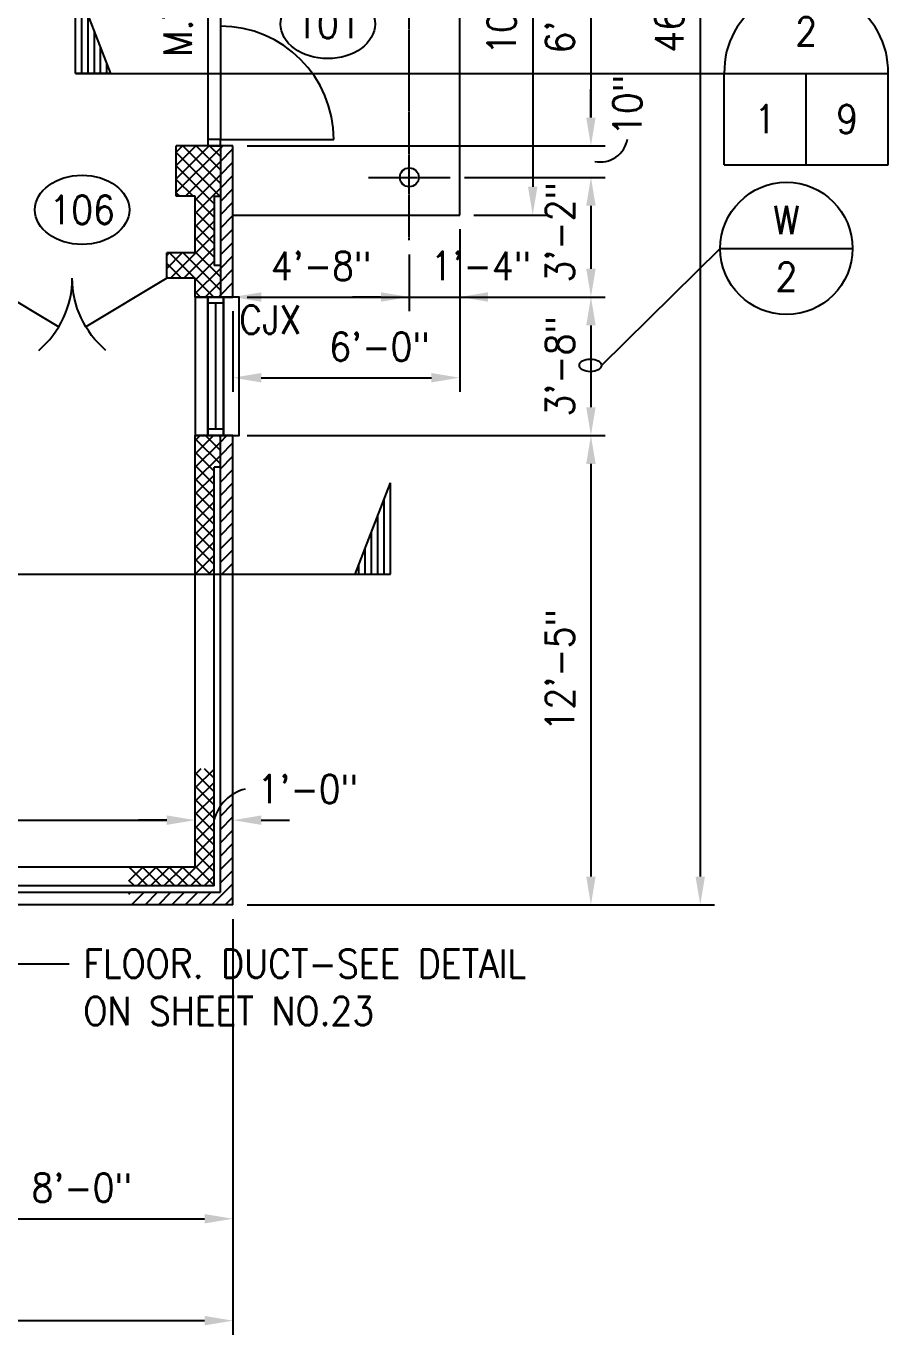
# Model space of a CAD drawing. Header units: inches. Extents: x 435 to 5963, y 191 to 2765.
# Drawn here: x 3037.4 to 3311.2, y 840.8 to 1256.3 of the extents above; entities that cross this region are included whole.
import ezdxf
from ezdxf.enums import TextEntityAlignment as Align

# ---------------------------------------------------------------- set-up
doc = ezdxf.new("R2010")
doc.units = ezdxf.units.IN
doc.header["$LTSCALE"] = 0.5
doc.header["$MEASUREMENT"] = 0
doc.linetypes.add('CENTER2', pattern=[1.8, 1.5, -0.1, 0.1, -0.1])
doc.layers.get('0').update_dxf_attribs({"linetype": 'CONTINUOUS'})
doc.layers.get('Defpoints').update_dxf_attribs({"linetype": 'CONTINUOUS'})
for name, color, linetype in [('A-ANNO', 8, 'CONTINUOUS'), ('A-ANNO-DIMS', 7, 'CONTINUOUS'), ('A-ANNO-NOTE', 7, 'CONTINUOUS'), ('A-ANNO-TEXT', 7, 'CONTINUOUS'), ('A-COLS', 2, 'CONTINUOUS'), ('A-DOOR', 3, 'CONTINUOUS'), ('A-DOOR-IDEN', 7, 'CONTINUOUS'), ('A-FLOR-LEVL', 2, 'CONTINUOUS'), ('A-GLAZ', 3, 'CONTINUOUS'), ('A-GLAZ-IDEN', 7, 'CONTINUOUS'), ('A-GLAZ-SILL', 3, 'CONTINUOUS'), ('A-SECT-IDEN', 7, 'CONTINUOUS'), ('A-WALL', 2, 'CONTINUOUS'), ('A-WALL-JAMB', 2, 'CONTINUOUS'), ('S-SLAB-JOIN', 2, 'CONTINUOUS')]:
    doc.layers.add(name, color=color, linetype=linetype)
doc.styles.add('ROMANS', font='romans.shx', dxfattribs={"width": 0.9})
doc.dimstyles.new('DIM96', dxfattribs={"dimscale": 96, "dimtxt": 0.09375, "dimasz": 0.09375, "dimexe": 0.046875, "dimexo": 0.046875, "dimgap": 0.046875, "dimtad": 1, "dimdec": 4, "dimzin": 3, "dimdsep": 46, "dimlunit": 4, "dimtxsty": 'ROMANS', "dimcen": 0.046875, "dimaunit": 1, "dimadec": 0, "dimazin": 0, "dimtfac": 0.7, "dimtdec": 4, "dimtofl": 0, "dimtmove": 2, "dimatfit": 3, "dimfxl": 1, "dimfrac": 1, "dimtolj": 1, "dimtzin": 0, "dimarcsym": 0})
doc.dimstyles.new('DIM96A', dxfattribs={"dimscale": 96, "dimtxt": 0.09375, "dimasz": 0.09375, "dimexe": 0.046875, "dimexo": 0.046875, "dimgap": 0.046875, "dimtad": 1, "dimdec": 4, "dimzin": 3, "dimdsep": 46, "dimlunit": 4, "dimtxsty": 'ROMANS', "dimcen": 0.046875, "dimaunit": 1, "dimadec": 0, "dimazin": 0, "dimtfac": 0.7, "dimtdec": 4, "dimtofl": 0, "dimtmove": 2, "dimatfit": 3, "dimfxl": 1, "dimfrac": 1, "dimtolj": 1, "dimtzin": 0, "dimarcsym": 0})
doc.dimstyles.new('LED96', dxfattribs={"dimscale": 96, "dimtxt": 0.09375, "dimasz": 0.09375, "dimexe": 0.046875, "dimexo": 0.046875, "dimgap": 0.046875, "dimtad": 0, "dimdec": 4, "dimzin": 3, "dimdsep": 46, "dimlunit": 4, "dimtxsty": 'ROMANS', "dimcen": 0.046875, "dimaunit": 1, "dimadec": 0, "dimazin": 0, "dimtfac": 0.7, "dimtdec": 4, "dimtofl": 0, "dimtmove": 2, "dimatfit": 3, "dimfxl": 1, "dimfrac": 1, "dimtolj": 1, "dimtzin": 0, "dimarcsym": 0})
pattern_1 = [(45, (9, -1.4256), (-2.1213203, 2.1213203), []), (135, (9, -1.4256), (-2.1213203, -2.1213203), [])]
pattern_2 = [(45, (9, -1.4256), (-2.1213203, 2.1213203), [])]

# ---------------------------------------------------------------- blocks, each defined once
blk = doc.blocks.new('JAMB')
blk.add_lwpolyline([(2, 0), (2, -4), (0, -4), (0, 0)], close=True)
blk = doc.blocks.new('DOOR1')
at = {"color": 0, "linetype": 'ByBlock'}
blk.add_line((0, 0), (0, 1), dxfattribs=at)
blk.add_arc((0, 0), 1, 90, 180, dxfattribs=at)
blk = doc.blocks.new('SILL1')
for points in [[(0, 9), (44, 9), (44, 14), (0, 14)], [(0, 0), (44, 0), (44, 4), (0, 4)]]:
    blk.add_lwpolyline(points, close=True)
blk = doc.blocks.new('GLAZ1')
for p, q in [((2, 5), (2, 0)), ((42, 5), (42, 0)), ((2, 2.5), (42, 2.5))]:
    blk.add_line(p, q)
blk.add_lwpolyline([(0, 0), (44, 0), (44, 5), (0, 5)], close=True)
blk = doc.blocks.new('DOOR2')
at = {"color": 0, "linetype": 'ByBlock'}
blk.add_line((0, 0), (-0.857, 0.515), dxfattribs=at)
blk.add_arc((0, 0), 1, 130.1247, 180, dxfattribs=at)
blk = doc.blocks.new('*D128')
at = {"layer": 'A-ANNO-DIMS', "color": 0, "lineweight": -2}
for p, q in [((2935, 1001.15), (2935, 1008.67)), ((3091, 1004.56), (3091, 1008.67)), ((2944, 1004.17), (3082, 1004.17))]:
    blk.add_line(p, q, dxfattribs=at)
at = {"layer": 'A-ANNO-DIMS', "color": 0}
for points in [[(2944, 1005.67), (2944, 1002.67), (2935, 1004.17)], [(3082, 1005.67), (3082, 1002.67), (3091, 1004.17)]]:
    blk.add_solid(points, dxfattribs=at)
at = {"layer": 'Defpoints', "color": 0}
for p in [(3091, 1004.17), (3091, 1000.06), (2935, 996.65)]:
    blk.add_point(p, dxfattribs=at)
at = {"layer": 'A-ANNO-DIMS', "color": 0, "insert": (2999.73, 1014.03), "char_height": 9, "attachment_point": 5, "style": 'ROMANS'}
blk.add_mtext('\\A1;13\'-0"', dxfattribs=at)
blk = doc.blocks.new('*D129')
at = {"layer": 'A-ANNO-DIMS', "color": 0, "lineweight": -2}
for p, q in [((3091, 1004.56), (3091, 1008.67)), ((3103, 1006.62), (3103, 1008.67)), ((3082, 1004.17), (3073, 1004.17)), ((3112, 1004.17), (3121, 1004.17))]:
    blk.add_line(p, q, dxfattribs=at)
at = {"layer": 'A-ANNO-DIMS', "color": 0}
for points in [[(3082, 1005.67), (3082, 1002.67), (3091, 1004.17)], [(3112, 1005.67), (3112, 1002.67), (3103, 1004.17)]]:
    blk.add_solid(points, dxfattribs=at)
at = {"layer": 'Defpoints', "color": 0}
for p in [(3103, 1004.17), (3103, 1002.12), (3091, 1000.06)]:
    blk.add_point(p, dxfattribs=at)
at = {"layer": 'A-ANNO-DIMS', "color": 0, "insert": (3126.77, 1014.03), "char_height": 9, "attachment_point": 5, "style": 'ROMANS'}
blk.add_mtext('\\A1;1\'-0"', dxfattribs=at)
blk = doc.blocks.new('*D130')
at = {"layer": 'A-ANNO-DIMS', "color": 0, "lineweight": -2}
for p, q in [((703, 972.78), (703, 840.75)), ((3103, 972.78), (3103, 840.75)), ((712, 845.25), (3094, 845.25))]:
    blk.add_line(p, q, dxfattribs=at)
at = {"layer": 'A-ANNO-DIMS', "color": 0}
for points in [[(712, 846.75), (712, 843.75), (703, 845.25)], [(3094, 846.75), (3094, 843.75), (3103, 845.25)]]:
    blk.add_solid(points, dxfattribs=at)
at = {"layer": 'Defpoints', "color": 0}
for p in [(703, 977.28), (3103, 977.28), (3103, 845.25)]:
    blk.add_point(p, dxfattribs=at)
at = {"layer": 'A-ANNO-DIMS', "color": 0, "insert": (1903, 855.11), "char_height": 9, "attachment_point": 5, "style": 'ROMANS'}
blk.add_mtext('\\A1;200\'-0"', dxfattribs=at)
blk = doc.blocks.new('*D171')
at = {"layer": 'A-ANNO-DIMS', "color": 0, "lineweight": -2}
for p, q in [((3007, 972.78), (3007, 873.11)), ((3103, 919.46), (3103, 873.11)), ((3016, 877.61), (3094, 877.61))]:
    blk.add_line(p, q, dxfattribs=at)
at = {"layer": 'A-ANNO-DIMS', "color": 0}
for points in [[(3016, 879.11), (3016, 876.11), (3007, 877.61)], [(3094, 879.11), (3094, 876.11), (3103, 877.61)]]:
    blk.add_solid(points, dxfattribs=at)
at = {"layer": 'Defpoints', "color": 0}
for p in [(3007, 977.28), (3103, 923.96), (3103, 877.61)]:
    blk.add_point(p, dxfattribs=at)
at = {"layer": 'A-ANNO-DIMS', "color": 0, "insert": (3055, 887.47), "char_height": 9, "attachment_point": 5, "style": 'ROMANS'}
blk.add_mtext('\\A1;8\'-0"', dxfattribs=at)
blk = doc.blocks.new('*D187')
at = {"layer": 'A-ANNO-DIMS', "color": 0, "lineweight": -2}
for p, q in [((3107.5, 1535.28), (3255.87, 1535.28)), ((3251.37, 1526.28), (3251.37, 986.28)), ((3107.5, 977.28), (3255.87, 977.28))]:
    blk.add_line(p, q, dxfattribs=at)
at = {"layer": 'A-ANNO-DIMS', "color": 0}
for points in [[(3249.87, 1526.28), (3252.87, 1526.28), (3251.37, 1535.28)], [(3249.87, 986.28), (3252.87, 986.28), (3251.37, 977.28)]]:
    blk.add_solid(points, dxfattribs=at)
at = {"layer": 'Defpoints', "color": 0}
for p in [(3103, 1535.28), (3103, 977.28), (3251.37, 977.28)]:
    blk.add_point(p, dxfattribs=at)
at = {"layer": 'A-ANNO-DIMS', "color": 0, "insert": (3241.51, 1267.28), "char_height": 9, "attachment_point": 5, "rotation": 90, "style": 'ROMANS'}
blk.add_mtext('\\A1;46\'-6"', dxfattribs=at)
blk = doc.blocks.new('*D192')
at = {"layer": 'A-ANNO-DIMS', "color": 0, "lineweight": -2}
for p, q in [((3107.5, 1294.28), (3221.16, 1294.28)), ((3216.66, 1285.28), (3216.66, 1227.28)), ((3107.5, 1218.28), (3221.16, 1218.28))]:
    blk.add_line(p, q, dxfattribs=at)
at = {"layer": 'A-ANNO-DIMS', "color": 0}
for points in [[(3215.16, 1285.28), (3218.16, 1285.28), (3216.66, 1294.28)], [(3215.16, 1227.28), (3218.16, 1227.28), (3216.66, 1218.28)]]:
    blk.add_solid(points, dxfattribs=at)
at = {"layer": 'Defpoints', "color": 0}
for p in [(3103, 1294.28), (3103, 1218.28), (3216.66, 1218.28)]:
    blk.add_point(p, dxfattribs=at)
at = {"layer": 'A-ANNO-DIMS', "color": 0, "insert": (3206.81, 1263.57), "char_height": 9, "attachment_point": 5, "rotation": 90, "style": 'ROMANS'}
blk.add_mtext('\\A1;6\'-4"', dxfattribs=at)
blk = doc.blocks.new('*D193')
at = {"layer": 'A-ANNO-DIMS', "color": 0, "lineweight": -2}
for p, q in [((3216.66, 1227.28), (3216.66, 1236.28)), ((3107.5, 1218.28), (3221.16, 1218.28)), ((3176.5, 1208.28), (3221.16, 1208.28)), ((3216.66, 1199.28), (3216.66, 1190.28))]:
    blk.add_line(p, q, dxfattribs=at)
at = {"layer": 'A-ANNO-DIMS', "color": 0}
for points in [[(3215.16, 1227.28), (3218.16, 1227.28), (3216.66, 1218.28)], [(3215.16, 1199.28), (3218.16, 1199.28), (3216.66, 1208.28)]]:
    blk.add_solid(points, dxfattribs=at)
at = {"layer": 'Defpoints', "color": 0}
for p in [(3103, 1218.28), (3172, 1208.28), (3216.66, 1208.28)]:
    blk.add_point(p, dxfattribs=at)
at = {"layer": 'A-ANNO-DIMS', "color": 0, "insert": (3228.24, 1231.1), "char_height": 9, "attachment_point": 5, "rotation": 90, "style": 'ROMANS'}
blk.add_mtext('\\A1;10"', dxfattribs=at)
blk = doc.blocks.new('*D194')
at = {"layer": 'A-ANNO-DIMS', "color": 0, "lineweight": -2}
for p, q in [((3176.5, 1208.28), (3221.16, 1208.28)), ((3216.66, 1199.28), (3216.66, 1179.28)), ((3107.5, 1170.28), (3221.16, 1170.28))]:
    blk.add_line(p, q, dxfattribs=at)
at = {"layer": 'A-ANNO-DIMS', "color": 0}
for points in [[(3215.16, 1199.28), (3218.16, 1199.28), (3216.66, 1208.28)], [(3215.16, 1179.28), (3218.16, 1179.28), (3216.66, 1170.28)]]:
    blk.add_solid(points, dxfattribs=at)
at = {"layer": 'Defpoints', "color": 0}
for p in [(3172, 1208.28), (3103, 1170.28), (3216.66, 1170.28)]:
    blk.add_point(p, dxfattribs=at)
at = {"layer": 'A-ANNO-DIMS', "color": 0, "insert": (3206.81, 1190.83), "char_height": 9, "attachment_point": 5, "rotation": 90, "style": 'ROMANS'}
blk.add_mtext('\\A1;3\'-2"', dxfattribs=at)
blk = doc.blocks.new('*D195')
at = {"layer": 'A-ANNO-DIMS', "color": 0, "lineweight": -2}
for p, q in [((3107.5, 1170.28), (3221.16, 1170.28)), ((3216.66, 1161.28), (3216.66, 1135.28)), ((3107.5, 1126.28), (3221.16, 1126.28))]:
    blk.add_line(p, q, dxfattribs=at)
at = {"layer": 'A-ANNO-DIMS', "color": 0}
for points in [[(3215.16, 1161.28), (3218.16, 1161.28), (3216.66, 1170.28)], [(3215.16, 1135.28), (3218.16, 1135.28), (3216.66, 1126.28)]]:
    blk.add_solid(points, dxfattribs=at)
at = {"layer": 'Defpoints', "color": 0}
for p in [(3103, 1170.28), (3103, 1126.28), (3216.66, 1126.28)]:
    blk.add_point(p, dxfattribs=at)
at = {"layer": 'A-ANNO-DIMS', "color": 0, "insert": (3206.81, 1148.28), "char_height": 9, "attachment_point": 5, "rotation": 90, "style": 'ROMANS'}
blk.add_mtext('\\A1;3\'-8"', dxfattribs=at)
blk = doc.blocks.new('*D196')
at = {"layer": 'A-ANNO-DIMS', "color": 0, "lineweight": -2}
for p, q in [((3107.5, 1126.28), (3221.16, 1126.28)), ((3216.66, 1117.28), (3216.66, 986.28)), ((3168.37, 977.28), (3221.16, 977.28))]:
    blk.add_line(p, q, dxfattribs=at)
at = {"layer": 'A-ANNO-DIMS', "color": 0}
for points in [[(3215.16, 1117.28), (3218.16, 1117.28), (3216.66, 1126.28)], [(3215.16, 986.28), (3218.16, 986.28), (3216.66, 977.28)]]:
    blk.add_solid(points, dxfattribs=at)
at = {"layer": 'Defpoints', "color": 0}
for p in [(3103, 1126.28), (3163.87, 977.28), (3216.66, 977.28)]:
    blk.add_point(p, dxfattribs=at)
at = {"layer": 'A-ANNO-DIMS', "color": 0, "insert": (3206.81, 1051.78), "char_height": 9, "attachment_point": 5, "rotation": 90, "style": 'ROMANS'}
blk.add_mtext('\\A1;12\'-5"', dxfattribs=at)
blk = doc.blocks.new('*D197')
at = {"layer": 'A-ANNO-DIMS', "color": 0, "lineweight": -2}
for p, q in [((3179.5, 1316.28), (3202.68, 1316.28)), ((3198.18, 1307.28), (3198.18, 1205.28)), ((3179.5, 1196.28), (3202.68, 1196.28))]:
    blk.add_line(p, q, dxfattribs=at)
at = {"layer": 'A-ANNO-DIMS', "color": 0}
for points in [[(3196.68, 1307.28), (3199.68, 1307.28), (3198.18, 1316.28)], [(3196.68, 1205.28), (3199.68, 1205.28), (3198.18, 1196.28)]]:
    blk.add_solid(points, dxfattribs=at)
at = {"layer": 'Defpoints', "color": 0}
for p in [(3175, 1316.28), (3175, 1196.28), (3198.18, 1196.28)]:
    blk.add_point(p, dxfattribs=at)
at = {"layer": 'A-ANNO-DIMS', "color": 0, "insert": (3188.32, 1266.57), "char_height": 9, "attachment_point": 5, "rotation": 90, "style": 'ROMANS'}
blk.add_mtext('\\A1;10\'-0"', dxfattribs=at)
blk = doc.blocks.new('*D198')
at = {"layer": 'A-ANNO-DIMS', "color": 0, "lineweight": -2}
for p, q in [((3159, 1183.78), (3159, 1165.78)), ((3112, 1170.28), (3150, 1170.28))]:
    blk.add_line(p, q, dxfattribs=at)
at = {"layer": 'A-ANNO-DIMS', "color": 0}
for points in [[(3112, 1171.78), (3112, 1168.78), (3103, 1170.28)], [(3150, 1171.78), (3150, 1168.78), (3159, 1170.28)]]:
    blk.add_solid(points, dxfattribs=at)
at = {"layer": 'Defpoints', "color": 0}
for p in [(3159, 1188.28), (3103, 1170.28), (3159, 1170.28)]:
    blk.add_point(p, dxfattribs=at)
at = {"layer": 'A-ANNO-DIMS', "color": 0, "insert": (3131, 1180.14), "char_height": 9, "attachment_point": 5, "style": 'ROMANS'}
blk.add_mtext('\\A1;4\'-8"', dxfattribs=at)
blk = doc.blocks.new('*D199')
at = {"layer": 'A-ANNO-DIMS', "color": 0, "lineweight": -2}
for p, q in [((3175, 1191.78), (3175, 1165.78)), ((3159, 1183.78), (3159, 1165.78)), ((3150, 1170.28), (3141, 1170.28)), ((3184, 1170.28), (3193, 1170.28))]:
    blk.add_line(p, q, dxfattribs=at)
at = {"layer": 'A-ANNO-DIMS', "color": 0}
for points in [[(3150, 1171.78), (3150, 1168.78), (3159, 1170.28)], [(3184, 1171.78), (3184, 1168.78), (3175, 1170.28)]]:
    blk.add_solid(points, dxfattribs=at)
at = {"layer": 'Defpoints', "color": 0}
for p in [(3175, 1196.28), (3159, 1188.28), (3175, 1170.28)]:
    blk.add_point(p, dxfattribs=at)
at = {"layer": 'A-ANNO-DIMS', "color": 0, "insert": (3181.72, 1180.14), "char_height": 9, "attachment_point": 5, "style": 'ROMANS'}
blk.add_mtext('\\A1;1\'-4"', dxfattribs=at)
blk = doc.blocks.new('*D200')
at = {"layer": 'A-ANNO-DIMS', "color": 0, "lineweight": -2}
for p, q in [((3175, 1191.78), (3175, 1140.15)), ((3103, 1165.78), (3103, 1140.15)), ((3112, 1144.65), (3166, 1144.65))]:
    blk.add_line(p, q, dxfattribs=at)
at = {"layer": 'A-ANNO-DIMS', "color": 0}
for points in [[(3112, 1146.15), (3112, 1143.15), (3103, 1144.65)], [(3166, 1146.15), (3166, 1143.15), (3175, 1144.65)]]:
    blk.add_solid(points, dxfattribs=at)
at = {"layer": 'Defpoints', "color": 0}
for p in [(3175, 1196.28), (3103, 1170.28), (3175, 1144.65)]:
    blk.add_point(p, dxfattribs=at)
at = {"layer": 'A-ANNO-DIMS', "color": 0, "insert": (3149.54, 1154.5), "char_height": 9, "attachment_point": 5, "style": 'ROMANS'}
blk.add_mtext('\\A1;6\'-0"', dxfattribs=at)
blk = doc.blocks.new('XXE')
h = blk.add_hatch()
h.set_pattern_fill('LINE', color=256, scale=16, angle=-90, style=0)
h.set_pattern_definition([(270, (1901, 1609.8756), (-2, -4e-16), [])])
h.paths.add_polyline_path([(0, 28.98), (-11.21, 0), (0, 0)])
for p, q in [((-11.21, 0), (0, 28.98)), ((0, 0), (0, 28.98)), ((-11.21, 0), (0, 0))]:
    blk.add_line(p, q)
blk = doc.blocks.new('IDEN002')
blk.add_ellipse((0, 0), major_axis=(0.1562, 0), ratio=0.733333)
at = {"style": 'ROMANS', "width": 0.9}
blk.add_attdef('#', text='', height=0.0938, dxfattribs=at).set_placement((0, 0), align=Align.MIDDLE)
blk = doc.blocks.new('XXC')
blk.add_line((-0.2188, 0), (0.2188, 0))
blk.add_circle((0, 0), 0.2188)
at = {"style": 'ROMANS', "width": 0.9}
for tag, p in [('#', (0, 0.0937)), ('@', (0, -0.0938))]:
    blk.add_attdef(tag, text='', height=0.0938, dxfattribs=at).set_placement(p, align=Align.MIDDLE)
blk = doc.blocks.new('XXB')
for p, q in [((-0.2708, 0), (0.2708, 0)), ((-0.2708, -0.3021), (-0.2708, 0)), ((0, -0.3021), (0, 0)), ((0.2708, -0.3021), (0.2708, 0)), ((-0.2708, -0.3021), (0.2708, -0.3021))]:
    blk.add_line(p, q)
blk.add_arc((0, 0.0069), 0.2709, 358.5347, 181.4653)
at = {"style": 'ROMANS', "width": 0.9}
for tag, p in [('$', (0, 0.1389)), ('#', (0.1354, -0.151)), ('@', (-0.1354, -0.151))]:
    blk.add_attdef(tag, text='', height=0.0938, dxfattribs=at).set_placement(p, align=Align.MIDDLE)
blk = doc.blocks.new('JOINTA')
blk.add_line((0, 0), (0, -12))

msp = doc.modelspace()

# ---------------------------------------------------------------- hatches: boundary and pattern name
at = {"layer": 'A-ANNO'}
h = msp.add_hatch(dxfattribs=at)
h.set_pattern_fill('ANSI37', color=256, scale=24, style=0)
h.set_pattern_definition(pattern_1)
h.paths.add_polyline_path([(3099, 1218.28047), (3095, 1218.28047), (3085, 1218.28047), (3085, 1202.28047), (3091, 1202.28047), (3091, 1184.28047), (3082, 1184.28047), (3082, 1176.28047), (3091, 1176.28047), (3091, 1170.28047), (3095, 1170.28047), (3099, 1170.28047), (3099, 1180.28047), (3097, 1180.28047), (3097, 1202.28047), (3099, 1202.28047)])
h = msp.add_hatch(dxfattribs=at)
h.set_pattern_fill('ANSI31', color=256, scale=24, style=0)
h.set_pattern_definition(pattern_2)
h.paths.add_polyline_path([(3103, 1218.28047), (3099, 1218.28047), (3099, 1170.28047), (3100, 1170.28047), (3103, 1170.28047)])
h = msp.add_hatch(dxfattribs=at)
h.set_pattern_fill('ANSI37', color=256, scale=24, style=0)
h.set_pattern_definition(pattern_1)
h.paths.add_polyline_path([(3097, 1116.28047), (3099, 1116.28047), (3099, 1126.28047), (3095, 1126.28047), (3091, 1126.28047), (3091, 1082.28047), (3097, 1082.28047)])
h = msp.add_hatch(dxfattribs=at)
h.set_pattern_fill('ANSI31', color=256, scale=24, style=0)
h.set_pattern_definition(pattern_2)
h.paths.add_polyline_path([(3103, 1126.28047), (3100, 1126.28047), (3099, 1126.28047), (3099, 1082.28047), (3103, 1082.28047)])
h = msp.add_hatch(dxfattribs=at)
h.set_pattern_fill('ANSI37', color=256, scale=24, style=0)
h.set_pattern_definition(pattern_1)
h.paths.add_polyline_path([(3097, 1020.57436), (3091, 1020.57436), (3091, 989.28047), (3070, 989.28047), (3070, 983.28047), (3097, 983.28047)])
h = msp.add_hatch(dxfattribs=at)
h.set_pattern_fill('ANSI31', color=256, scale=24, style=0)
h.set_pattern_definition(pattern_2)
h.paths.add_polyline_path([(3103, 1012.39115, 0.102154992), (3099, 1008.59862), (3099, 981.28047), (3070, 981.28047), (3070, 977.28047), (3103, 977.28047)])

# ---------------------------------------------------------------- linework, layer by layer
at = {"layer": 'A-ANNO-DIMS'}
for centre, radius, start, end in [((3219.69302, 1221.83271), 8.66697, 257.9006335, 350.6446641), ((3110.18447, 1000.80799), 13.63034, 104.0827978, 165.3046609)]:
    msp.add_arc(centre, radius, start, end, dxfattribs=at)
at = {"layer": 'A-ANNO-NOTE', "linetype": 'CENTER2'}
for p, q in [((3159, 1188.28047), (3159, 1328.96494)), ((3146, 1208.28047), (3172, 1208.28047))]:
    msp.add_line(p, q, dxfattribs=at)
at = {"layer": 'A-COLS'}
msp.add_circle((3159, 1208.28047), 3, dxfattribs=at)
at = {"layer": 'A-FLOR-LEVL'}
for p, q in [((3175, 1196.28047), (3175, 1316.28047)), ((3095, 1292.28047), (3095, 1220.28047)), ((3099, 1292.28047), (3099, 1220.28047)), ((3103, 1196.28047), (3175, 1196.28047))]:
    msp.add_line(p, q, dxfattribs=at)
at = {"layer": 'A-GLAZ-IDEN'}
msp.add_line((3220, 1148.57436), (3257.74171, 1185.70283), dxfattribs=at)
msp.add_ellipse((3216.5, 1148.57436), major_axis=(-3.5, 0), ratio=0.571428571, dxfattribs=at)
at = {"layer": 'A-SECT-IDEN'}
for p, q in [((3053, 1241.28047), (3259, 1241.28047)), ((2875, 1082.28047), (3153, 1082.28047))]:
    msp.add_line(p, q, dxfattribs=at)
at = {"layer": 'A-WALL'}
for p, q in [((3103, 1218.28047), (3085, 1218.28047)), ((3085, 1202.28047), (3085, 1218.28047)), ((3099, 1218.28047), (3099, 1170.28047)), ((3103, 1170.28047), (3103, 1218.28047)), ((3091, 1202.28047), (3085, 1202.28047)), ((3091, 1184.28047), (3091, 1202.28047)), ((3097, 1202.28047), (3097, 1180.28047)), ((3097, 1202.28047), (3099, 1202.28047)), ((3091, 1184.28047), (3082, 1184.28047)), ((3082, 1176.28047), (3082, 1184.28047)), ((3099, 1180.28047), (3097, 1180.28047)), ((3091, 1176.28047), (3082, 1176.28047)), ((3091, 1170.28047), (3091, 1176.28047)), ((3103, 1170.28047), (3091, 1170.28047)), ((3091, 989.28047), (3091, 1126.28047)), ((3103, 1126.28047), (3091, 1126.28047)), ((3099, 981.28047), (3099, 1126.28047)), ((3103, 977.28047), (3103, 1126.28047)), ((3097, 983.28047), (3097, 1116.28047)), ((3099, 1116.28047), (3097, 1116.28047)), ((3091, 989.28047), (3007, 989.28047)), ((3007, 981.28047), (3099, 981.28047)), ((3097, 983.28047), (3019, 983.28047)), ((3103, 977.28047), (3007, 977.28047))]:
    msp.add_line(p, q, dxfattribs=at)

# ---------------------------------------------------------------- block references
at = {"layer": 'A-DOOR'}
for name, p, xscale, yscale, zscale, rotation in [('DOOR1', (3099, 1220.28047), -36.00000000000022, -36.00000000000022, 36.00000000000022, 90), ('DOOR2', (3082, 1176.28047), -30.00000000000045, 30.00000000000045, 30.00000000000045, 180)]:
    msp.add_blockref(name, p, dxfattribs=dict(at, xscale=xscale, yscale=yscale, zscale=zscale, rotation=rotation))
at = {"layer": 'A-DOOR', "xscale": -30.00000000000045, "yscale": -30.00000000000045, "zscale": 30.00000000000045}
msp.add_blockref('DOOR2', (3022, 1176.28047), dxfattribs=at)
at = {"layer": 'A-DOOR-IDEN', "xscale": 96, "yscale": 96, "zscale": 96}
for p, values in [((3133.11709, 1256.9642), {'#': '101'}), ((3055.11709, 1197.9642), {'#': '106'})]:
    msp.add_blockref('IDEN002', p, dxfattribs=at).add_auto_attribs(values)
at = {"layer": 'A-GLAZ', "rotation": 270}
msp.add_blockref('GLAZ1', (3095, 1170.28047), dxfattribs=at)
at = {"layer": 'A-GLAZ-IDEN', "xscale": 96, "yscale": 96, "zscale": 96}
msp.add_blockref('XXC', (3278.74171, 1185.70283), dxfattribs=at).add_auto_attribs({'#': 'W', '@': '2'})
at = {"layer": 'A-GLAZ-SILL', "rotation": 270}
msp.add_blockref('SILL1', (3091, 1170.28047), dxfattribs=at)
at = {"layer": 'A-SECT-IDEN', "xscale": -1}
msp.add_blockref('XXE', (3053, 1241.28047), dxfattribs=at)
at = {"layer": 'A-SECT-IDEN', "xscale": 96, "yscale": 96, "zscale": 96}
msp.add_blockref('XXB', (3285, 1241.28047), dxfattribs=at).add_auto_attribs({'@': '1', '#': '9', '$': '2'})
at = {"layer": 'A-SECT-IDEN'}
msp.add_blockref('XXE', (3153, 1082.28047), dxfattribs=at)
at = {"layer": 'A-WALL-JAMB', "xscale": -1, "rotation": 90}
msp.add_blockref('JAMB', (3095, 1220.28047), dxfattribs=at)
at = {"layer": 'S-SLAB-JOIN', "rotation": 90}
msp.add_blockref('JOINTA', (3091, 1170.28047), dxfattribs=at)

# ---------------------------------------------------------------- texts
at = {"layer": 'A-ANNO-TEXT', "style": 'ROMANS', "width": 0.9}
msp.add_text('M.T.', height=9, rotation=90, dxfattribs=at).set_placement((3090, 1246.57436))
msp.add_text('CJX', height=9, dxfattribs=at).set_placement((3105, 1158.57436))
at = {"layer": 'A-ANNO-TEXT', "insert": (3055.5, 963.07436), "char_height": 9, "attachment_point": 1, "style": 'ROMANS'}
msp.add_mtext('\\A1;FLOOR. DUCT-SEE DETAIL\\PON SHEET NO.23', dxfattribs=at)

# ---------------------------------------------------------------- dimensions: what is measured, and where the dimension line sits
at = {"layer": 'A-ANNO-DIMS'}
for base, p1, p2, picture, middle in [((3251.36516, 977.28047), (3103, 1535.28047), (3103, 977.28047), '*D187', (3241.50802, 1267.28047)), ((3198.18186, 1196.28047), (3175, 1316.28047), (3175, 1196.28047), '*D197', (3188.32472, 1266.57436)), ((3216.66452, 1218.28047), (3103, 1294.28047), (3103, 1218.28047), '*D192', (3206.80737, 1263.57436)), ((3216.66452, 1208.28047), (3103, 1218.28047), (3172, 1208.28047), '*D193', (3228.24471, 1231.09927)), ((3216.66452, 1170.28047), (3172, 1208.28047), (3103, 1170.28047), '*D194', (3206.80737, 1190.82759))]:
    dim = msp.add_linear_dim(base=base, p1=p1, p2=p2, angle=90, dimstyle='DIM96', dxfattribs=at)
    dim.commit()
    dim.dimension.update_dxf_attribs({"geometry": picture, "text_midpoint": middle, "dimtype": 160})
for base, p1, p2, dimstyle, picture, middle in [((3175, 1144.64513), (3103, 1170.28047), (3175, 1196.28047), 'DIM96', '*D200', (3149.53566, 1154.50227)), ((3175, 1170.28047), (3159, 1188.28047), (3175, 1196.28047), 'DIM96', '*D199', (3181.71992, 1180.13761)), ((3091, 1004.17153), (2935, 996.64672), (3091, 1000.06499), 'DIM96A', '*D128', (2999.72711, 1014.02868)), ((3103, 1004.17153), (3091, 1000.06499), (3103, 1002.11596), 'DIM96A', '*D129', (3126.76776, 1014.02868))]:
    dim = msp.add_linear_dim(base=base, p1=p1, p2=p2, dimstyle=dimstyle, dxfattribs=at)
    dim.commit()
    dim.dimension.update_dxf_attribs({"geometry": picture, "text_midpoint": middle, "dimtype": 160})
for base, p1, p2, picture, middle in [((3159, 1170.28047), (3103, 1170.28047), (3159, 1188.28047), '*D198', (3131, 1180.13761)), ((3103, 845.25085), (703, 977.28047), (3103, 977.28047), '*D130', (1903, 855.10799)), ((3103, 877.60823), (3007, 977.28047), (3103, 923.95552), '*D171', (3055, 887.46537))]:
    dim = msp.add_linear_dim(base=base, p1=p1, p2=p2, dimstyle='DIM96', dxfattribs=at)
    dim.commit()
    dim.dimension.update_dxf_attribs({"geometry": picture, "text_midpoint": middle})
for base, p1, p2, picture, middle in [((3216.66452, 1126.28047), (3103, 1170.28047), (3103, 1126.28047), '*D195', (3206.80737, 1148.28047)), ((3216.66452, 977.28047), (3103, 1126.28047), (3163.87356, 977.28047), '*D196', (3206.80737, 1051.78047))]:
    dim = msp.add_linear_dim(base=base, p1=p1, p2=p2, angle=90, dimstyle='DIM96', dxfattribs=at)
    dim.commit()
    dim.dimension.update_dxf_attribs({"geometry": picture, "text_midpoint": middle})

# ---------------------------------------------------------------- leaders
at = {"layer": 'A-ANNO-TEXT', "annotation_type": 0, "has_hookline": 1, "hookline_direction": 0, "text_width": 158.14286}
msp.add_leader([(2884, 1040.57436), (3034, 958.57436), (3051, 958.57436)], dimstyle='LED96', override={"dimgap": 0.046875, "dimtad": 0}, dxfattribs=at)

doc.saveas('drawing.dxf')
